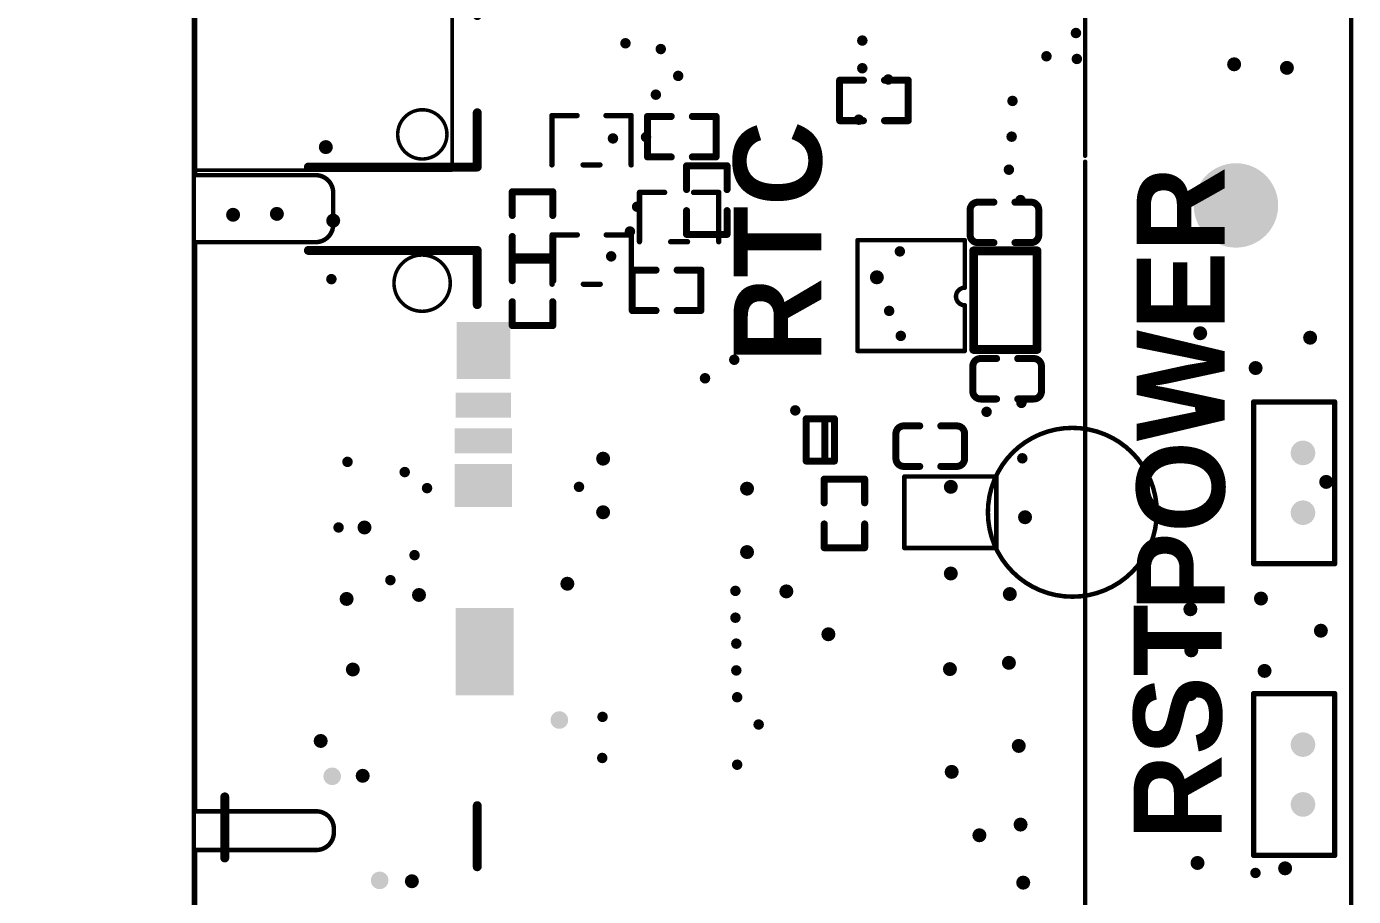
# Model space of a CAD drawing. Header units: millimetres. Extents: x -69 to 18, y -23 to 110.
# Drawn here: x -37.67 to 0.04, y 47.26 to 71.99 of the extents above; entities that cross this region are included whole.
import ezdxf

# ---------------------------------------------------------------- set-up
doc = ezdxf.new("R2010")
doc.units = ezdxf.units.MM
for name, color, linetype in [('KeepOutLayer', 6, 'Continuous'), ('PadHoleLayer', 156, 'Continuous'), ('TopOverlay', 2, 'Continuous'), ('ViaHoleLayer', 16, 'Continuous')]:
    doc.layers.add(name, color=color, linetype=linetype)
doc.styles.add('Alibaba PuHuiTi Medium', font='', dxfattribs={"height": 0.2})
doc.styles.get('Alibaba PuHuiTi Medium').set_extended_font_data('Alibaba PuHuiTi Medium', bold=True)
doc.dimstyles.new('ISO-25', dxfattribs={"dimtxt": 2.5, "dimasz": 2.5, "dimexe": 1.25, "dimexo": 0.625, "dimtad": 1, "dimtxsty": 'Standard', "dimcen": 2.5, "dimclrd": 3, "dimclre": 3, "dimclrt": 3, "dimadec": 0, "dimazin": 0, "dimtfac": 1, "dimtmove": 0, "dimatfit": 3, "dimfxl": 1, "dimarcsym": 0})

# ---------------------------------------------------------------- blocks, each defined once
blk = doc.blocks.new('LC_0402_C_27')
at = {"layer": 'TopOverlay', "const_width": 0.2}
for points in [[(-0.975, 0.355, -0.414214), (-0.755, 0.575)], [(0.755, 0.575, -0.414214), (0.975, 0.355)], [(-0.755, -0.575, -0.414214), (-0.975, -0.355)], [(0.975, -0.355, -0.414214), (0.755, -0.575)]]:
    blk.add_lwpolyline(points, format="xyb", dxfattribs=at)
for points in [[(-0.975, -0.355), (-0.975, 0.355)], [(-0.75, 0.575), (-0.3, 0.575)], [(0.3, 0.575), (0.75, 0.575)], [(0.975, -0.355), (0.975, 0.355)], [(-0.75, -0.575), (-0.3, -0.575)], [(0.3, -0.575), (0.75, -0.575)]]:
    blk.add_lwpolyline(points, dxfattribs=at)
at = {"layer": 'TopOverlay', "const_width": 0.1}
for points in [[(-1.025, 0.355, 1), (-0.925, 0.355, 1)], [(-1.025, 0.355, 1), (-0.925, 0.355, 1)], [(-0.805, 0.575, 1), (-0.705, 0.575, 1)], [(-0.8, 0.575, 1), (-0.7, 0.575, 1)], [(-0.35, 0.575, 1), (-0.25, 0.575, 1)], [(0.25, 0.575, 1), (0.35, 0.575, 1)], [(0.7, 0.575, 1), (0.8, 0.575, 1)], [(0.705, 0.575, 1), (0.805, 0.575, 1)], [(0.925, 0.355, 1), (1.025, 0.355, 1)], [(0.925, 0.355, 1), (1.025, 0.355, 1)], [(-1.025, -0.355, 1), (-0.925, -0.355, 1)], [(-1.025, -0.355, 1), (-0.925, -0.355, 1)], [(0.925, -0.355, 1), (1.025, -0.355, 1)], [(0.925, -0.355, 1), (1.025, -0.355, 1)], [(-0.805, -0.575, 1), (-0.705, -0.575, 1)], [(-0.8, -0.575, 1), (-0.7, -0.575, 1)], [(-0.35, -0.575, 1), (-0.25, -0.575, 1)], [(0.25, -0.575, 1), (0.35, -0.575, 1)], [(0.7, -0.575, 1), (0.8, -0.575, 1)], [(0.705, -0.575, 1), (0.805, -0.575, 1)]]:
    blk.add_lwpolyline(points, format="xyb", close=True, dxfattribs=at)
blk = doc.blocks.new('LC_0402_C_30')
at = {"layer": 'TopOverlay', "const_width": 0.2}
for points in [[(-0.975, 0.355, -0.414214), (-0.755, 0.575)], [(0.755, 0.575, -0.414214), (0.975, 0.355)], [(-0.755, -0.575, -0.414214), (-0.975, -0.355)], [(0.975, -0.355, -0.414214), (0.755, -0.575)]]:
    blk.add_lwpolyline(points, format="xyb", dxfattribs=at)
for points in [[(-0.975, -0.355), (-0.975, 0.355)], [(-0.75, 0.575), (-0.3, 0.575)], [(0.3, 0.575), (0.75, 0.575)], [(0.975, -0.355), (0.975, 0.355)], [(-0.75, -0.575), (-0.3, -0.575)], [(0.3, -0.575), (0.75, -0.575)]]:
    blk.add_lwpolyline(points, dxfattribs=at)
at = {"layer": 'TopOverlay', "const_width": 0.1}
for points in [[(-1.025, 0.355, 1), (-0.925, 0.355, 1)], [(-1.025, 0.355, 1), (-0.925, 0.355, 1)], [(-0.805, 0.575, 1), (-0.705, 0.575, 1)], [(-0.8, 0.575, 1), (-0.7, 0.575, 1)], [(-0.35, 0.575, 1), (-0.25, 0.575, 1)], [(0.25, 0.575, 1), (0.35, 0.575, 1)], [(0.7, 0.575, 1), (0.8, 0.575, 1)], [(0.705, 0.575, 1), (0.805, 0.575, 1)], [(0.925, 0.355, 1), (1.025, 0.355, 1)], [(0.925, 0.355, 1), (1.025, 0.355, 1)], [(-1.025, -0.355, 1), (-0.925, -0.355, 1)], [(-1.025, -0.355, 1), (-0.925, -0.355, 1)], [(0.925, -0.355, 1), (1.025, -0.355, 1)], [(0.925, -0.355, 1), (1.025, -0.355, 1)], [(-0.805, -0.575, 1), (-0.705, -0.575, 1)], [(-0.8, -0.575, 1), (-0.7, -0.575, 1)], [(-0.35, -0.575, 1), (-0.25, -0.575, 1)], [(0.25, -0.575, 1), (0.35, -0.575, 1)], [(0.7, -0.575, 1), (0.8, -0.575, 1)], [(0.705, -0.575, 1), (0.805, -0.575, 1)]]:
    blk.add_lwpolyline(points, format="xyb", close=True, dxfattribs=at)
blk = doc.blocks.new('LC_0402_C_31')
at = {"layer": 'TopOverlay', "const_width": 0.2}
for points in [[(-0.975, 0.355, -0.414214), (-0.755, 0.575)], [(0.755, 0.575, -0.414214), (0.975, 0.355)], [(-0.755, -0.575, -0.414214), (-0.975, -0.355)], [(0.975, -0.355, -0.414214), (0.755, -0.575)]]:
    blk.add_lwpolyline(points, format="xyb", dxfattribs=at)
for points in [[(-0.975, 0.355), (-0.975, -0.355)], [(-0.3, 0.575), (-0.75, 0.575)], [(0.75, 0.575), (0.3, 0.575)], [(0.975, 0.355), (0.975, -0.355)], [(-0.3, -0.575), (-0.75, -0.575)], [(0.75, -0.575), (0.3, -0.575)]]:
    blk.add_lwpolyline(points, dxfattribs=at)
at = {"layer": 'TopOverlay', "const_width": 0.1}
for points in [[(-1.025, 0.355, 1), (-0.925, 0.355, 1)], [(-1.025, 0.355, 1), (-0.925, 0.355, 1)], [(-0.805, 0.575, 1), (-0.705, 0.575, 1)], [(-0.8, 0.575, 1), (-0.7, 0.575, 1)], [(-0.35, 0.575, 1), (-0.25, 0.575, 1)], [(0.25, 0.575, 1), (0.35, 0.575, 1)], [(0.7, 0.575, 1), (0.8, 0.575, 1)], [(0.705, 0.575, 1), (0.805, 0.575, 1)], [(0.925, 0.355, 1), (1.025, 0.355, 1)], [(0.925, 0.355, 1), (1.025, 0.355, 1)], [(-1.025, -0.355, 1), (-0.925, -0.355, 1)], [(-1.025, -0.355, 1), (-0.925, -0.355, 1)], [(0.925, -0.355, 1), (1.025, -0.355, 1)], [(0.925, -0.355, 1), (1.025, -0.355, 1)], [(-0.805, -0.575, 1), (-0.705, -0.575, 1)], [(-0.8, -0.575, 1), (-0.7, -0.575, 1)], [(-0.35, -0.575, 1), (-0.25, -0.575, 1)], [(0.25, -0.575, 1), (0.35, -0.575, 1)], [(0.7, -0.575, 1), (0.8, -0.575, 1)], [(0.705, -0.575, 1), (0.805, -0.575, 1)]]:
    blk.add_lwpolyline(points, format="xyb", close=True, dxfattribs=at)
blk = doc.blocks.new('LC_0402_R_36')
at = {"layer": 'TopOverlay', "const_width": 0.2}
for points in [[(-0.975, 0.575), (-0.3, 0.575)], [(-0.975, -0.575), (-0.975, 0.575)], [(0.3, 0.575), (0.975, 0.575)], [(0.975, -0.575), (0.975, 0.575)], [(-0.975, -0.575), (-0.3, -0.575)], [(0.3, -0.575), (0.975, -0.575)]]:
    blk.add_lwpolyline(points, dxfattribs=at)
at = {"layer": 'TopOverlay', "const_width": 0.1}
for points in [[(-1.025, 0.575, 1), (-0.925, 0.575, 1)], [(-1.025, 0.575, 1), (-0.925, 0.575, 1)], [(-0.35, 0.575, 1), (-0.25, 0.575, 1)], [(0.25, 0.575, 1), (0.35, 0.575, 1)], [(0.925, 0.575, 1), (1.025, 0.575, 1)], [(0.925, 0.575, 1), (1.025, 0.575, 1)], [(-1.025, -0.575, 1), (-0.925, -0.575, 1)], [(-1.025, -0.575, 1), (-0.925, -0.575, 1)], [(-0.35, -0.575, 1), (-0.25, -0.575, 1)], [(0.25, -0.575, 1), (0.35, -0.575, 1)], [(0.925, -0.575, 1), (1.025, -0.575, 1)], [(0.925, -0.575, 1), (1.025, -0.575, 1)]]:
    blk.add_lwpolyline(points, format="xyb", close=True, dxfattribs=at)
blk = doc.blocks.new('LC_0402_R_40')
at = {"layer": 'TopOverlay', "const_width": 0.2}
for points in [[(-0.3, 0.575), (-0.975, 0.575)], [(-0.975, -0.575), (-0.975, 0.575)], [(0.975, 0.575), (0.3, 0.575)], [(0.975, -0.575), (0.975, 0.575)], [(-0.3, -0.575), (-0.975, -0.575)], [(0.975, -0.575), (0.3, -0.575)]]:
    blk.add_lwpolyline(points, dxfattribs=at)
at = {"layer": 'TopOverlay', "const_width": 0.1}
for points in [[(-1.025, 0.575, 1), (-0.925, 0.575, 1)], [(-1.025, 0.575, 1), (-0.925, 0.575, 1)], [(-0.35, 0.575, 1), (-0.25, 0.575, 1)], [(0.25, 0.575, 1), (0.35, 0.575, 1)], [(0.925, 0.575, 1), (1.025, 0.575, 1)], [(0.925, 0.575, 1), (1.025, 0.575, 1)], [(-1.025, -0.575, 1), (-0.925, -0.575, 1)], [(-1.025, -0.575, 1), (-0.925, -0.575, 1)], [(-0.35, -0.575, 1), (-0.25, -0.575, 1)], [(0.25, -0.575, 1), (0.35, -0.575, 1)], [(0.925, -0.575, 1), (1.025, -0.575, 1)], [(0.925, -0.575, 1), (1.025, -0.575, 1)]]:
    blk.add_lwpolyline(points, format="xyb", close=True, dxfattribs=at)
blk = doc.blocks.new('LC_0402_R_48')
at = {"layer": 'TopOverlay', "const_width": 0.2}
for points in [[(-0.3, 0.575), (-0.975, 0.575)], [(-0.975, -0.575), (-0.975, 0.575)], [(0.975, 0.575), (0.3, 0.575)], [(0.975, -0.575), (0.975, 0.575)], [(-0.3, -0.575), (-0.975, -0.575)], [(0.975, -0.575), (0.3, -0.575)]]:
    blk.add_lwpolyline(points, dxfattribs=at)
at = {"layer": 'TopOverlay', "const_width": 0.1}
for points in [[(-1.025, 0.575, 1), (-0.925, 0.575, 1)], [(-1.025, 0.575, 1), (-0.925, 0.575, 1)], [(-0.35, 0.575, 1), (-0.25, 0.575, 1)], [(0.25, 0.575, 1), (0.35, 0.575, 1)], [(0.925, 0.575, 1), (1.025, 0.575, 1)], [(0.925, 0.575, 1), (1.025, 0.575, 1)], [(-1.025, -0.575, 1), (-0.925, -0.575, 1)], [(-1.025, -0.575, 1), (-0.925, -0.575, 1)], [(-0.35, -0.575, 1), (-0.25, -0.575, 1)], [(0.25, -0.575, 1), (0.35, -0.575, 1)], [(0.925, -0.575, 1), (1.025, -0.575, 1)], [(0.925, -0.575, 1), (1.025, -0.575, 1)]]:
    blk.add_lwpolyline(points, format="xyb", close=True, dxfattribs=at)
blk = doc.blocks.new('TS_019B_49')
at = {"layer": 'PadHoleLayer'}
h = blk.add_hatch(color=156, dxfattribs=at)
edge = h.paths.add_edge_path()
edge.add_arc((-0.85, 0), 0.35, 0, 360)
h = blk.add_hatch(color=156, dxfattribs=at)
edge = h.paths.add_edge_path()
edge.add_arc((0.85, 0), 0.35, 0, 360)
at = {"layer": 'TopOverlay', "const_width": 0.152}
for points in [[(2.3, 1.4), (-2.3, 1.4)], [(-2.3, 1.4), (-2.3, -0.9)], [(2.3, 1.4), (2.3, -0.9)], [(-2.3, -0.9), (2.3, -0.9)]]:
    blk.add_lwpolyline(points, dxfattribs=at)
at = {"layer": 'TopOverlay', "const_width": 0.0762}
for points in [[(-2.338, 1.4, 1), (-2.262, 1.4, 1)], [(-2.338, 1.4, 1), (-2.262, 1.4, 1)], [(2.262, 1.4, 1), (2.338, 1.4, 1)], [(2.262, 1.4, 1), (2.338, 1.4, 1)], [(-2.338, -0.9, 1), (-2.262, -0.9, 1)], [(-2.338, -0.9, 1), (-2.262, -0.9, 1)], [(2.262, -0.9, 1), (2.338, -0.9, 1)], [(2.262, -0.9, 1), (2.338, -0.9, 1)]]:
    blk.add_lwpolyline(points, format="xyb", close=True, dxfattribs=at)
blk = doc.blocks.new('TS_019B_51')
at = {"layer": 'PadHoleLayer'}
h = blk.add_hatch(color=156, dxfattribs=at)
edge = h.paths.add_edge_path()
edge.add_arc((-0.85, 0), 0.35, 0, 360)
h = blk.add_hatch(color=156, dxfattribs=at)
edge = h.paths.add_edge_path()
edge.add_arc((0.85, 0), 0.35, 0, 360)
at = {"layer": 'TopOverlay', "const_width": 0.152}
for points in [[(2.3, 1.4), (-2.3, 1.4)], [(-2.3, 1.4), (-2.3, -0.9)], [(2.3, 1.4), (2.3, -0.9)], [(-2.3, -0.9), (2.3, -0.9)]]:
    blk.add_lwpolyline(points, dxfattribs=at)
at = {"layer": 'TopOverlay', "const_width": 0.0762}
for points in [[(-2.338, 1.4, 1), (-2.262, 1.4, 1)], [(-2.338, 1.4, 1), (-2.262, 1.4, 1)], [(2.262, 1.4, 1), (2.338, 1.4, 1)], [(2.262, 1.4, 1), (2.338, 1.4, 1)], [(-2.338, -0.9, 1), (-2.262, -0.9, 1)], [(-2.338, -0.9, 1), (-2.262, -0.9, 1)], [(2.262, -0.9, 1), (2.338, -0.9, 1)], [(2.262, -0.9, 1), (2.338, -0.9, 1)]]:
    blk.add_lwpolyline(points, format="xyb", close=True, dxfattribs=at)
blk = doc.blocks.new('MSOP8_52')
at = {"layer": 'TopOverlay', "const_width": 0.127}
for points in [[(0.85, -2.5), (0.85, 0.55)], [(2.2, 0.55), (0.85, 0.55)], [(4, 0.55), (2.7, 0.55)], [(4, -2.5), (4, 0.55)], [(4, -2.5), (0.85, -2.5)]]:
    blk.add_lwpolyline(points, dxfattribs=at)
at = {"layer": 'TopOverlay', "const_width": 0.0635}
for points in [[(0.818, 0.55, 1), (0.882, 0.55, 1)], [(0.818, 0.55, 1), (0.882, 0.55, 1)], [(2.168, 0.55, 1), (2.232, 0.55, 1)], [(2.168, 0.55, 1), (2.232, 0.55, 1)], [(2.668, 0.55, 1), (2.732, 0.55, 1)], [(2.668, 0.55, 1), (2.732, 0.55, 1)], [(3.968, 0.55, 1), (4.032, 0.55, 1)], [(3.968, 0.55, 1), (4.032, 0.55, 1)], [(0.818, -2.5, 1), (0.882, -2.5, 1)], [(0.818, -2.5, 1), (0.882, -2.5, 1)], [(3.968, -2.5, 1), (4.032, -2.5, 1)], [(3.968, -2.5, 1), (4.032, -2.5, 1)]]:
    blk.add_lwpolyline(points, format="xyb", close=True, dxfattribs=at)
at = {"layer": 'TopOverlay', "const_width": 0.127}
blk.add_lwpolyline([(2.7, 0.55, -1), (2.2, 0.55)], format="xyb", dxfattribs=at)
blk = doc.blocks.new('FC_12M_L2_0_W1_2_55')
at = {"layer": 'TopOverlay', "const_width": 0.254}
for points in [[(-1.399921, -0.900049), (-1.399921, 0.900049)], [(1.400175, 0.900049), (-1.399921, 0.900049)], [(1.400175, -0.900049), (1.400175, 0.900049)], [(1.400175, -0.900049), (-1.399921, -0.900049)]]:
    blk.add_lwpolyline(points, dxfattribs=at)
at = {"layer": 'TopOverlay', "const_width": 0.127}
for points in [[(-1.463421, 0.900049, 1), (-1.336421, 0.900049, 1)], [(-1.463421, 0.900049, 1), (-1.336421, 0.900049, 1)], [(1.336675, 0.900049, 1), (1.463675, 0.900049, 1)], [(1.336675, 0.900049, 1), (1.463675, 0.900049, 1)], [(-1.463421, -0.900049, 1), (-1.336421, -0.900049, 1)], [(-1.463421, -0.900049, 1), (-1.336421, -0.900049, 1)], [(1.336675, -0.900049, 1), (1.463675, -0.900049, 1)], [(1.336675, -0.900049, 1), (1.463675, -0.900049, 1)]]:
    blk.add_lwpolyline(points, format="xyb", close=True, dxfattribs=at)
blk = doc.blocks.new('LC_SOD_323_65')
at = {"layer": 'TopOverlay', "const_width": 0.2}
for points in [[(-0.4, -0.6), (-0.4, 0.6)], [(0.4, 0.6), (-0.4, 0.6)], [(-0.13, 0.6), (-0.13, -0.6)], [(0.4, -0.6), (0.4, 0.6)], [(0.4, -0.6), (-0.4, -0.6)]]:
    blk.add_lwpolyline(points, dxfattribs=at)
at = {"layer": 'TopOverlay', "const_width": 0.1}
for points in [[(-0.45, 0.6, 1), (-0.35, 0.6, 1)], [(-0.45, 0.6, 1), (-0.35, 0.6, 1)], [(-0.18, 0.6, 1), (-0.08, 0.6, 1)], [(0.35, 0.6, 1), (0.45, 0.6, 1)], [(0.35, 0.6, 1), (0.45, 0.6, 1)], [(-0.45, -0.6, 1), (-0.35, -0.6, 1)], [(-0.45, -0.6, 1), (-0.35, -0.6, 1)], [(-0.18, -0.6, 1), (-0.08, -0.6, 1)], [(0.35, -0.6, 1), (0.45, -0.6, 1)], [(0.35, -0.6, 1), (0.45, -0.6, 1)]]:
    blk.add_lwpolyline(points, format="xyb", close=True, dxfattribs=at)
blk = doc.blocks.new('BAT_3_70')
at = {"layer": 'TopOverlay'}
for points, const_width in [([(-2.375, 0.711, 1), (-7.175, 0.711, 1)], 0.127), ([(-2.648, 1.727, 1), (-2.584, 1.727, 1)], 0.0635), ([(-2.648, 1.727, 1), (-2.584, 1.727, 1)], 0.0635), ([(-0.032, 1.727, 1), (0.032, 1.727, 1)], 0.0635), ([(-0.032, 1.727, 1), (0.032, 1.727, 1)], 0.0635), ([(-7.207, 0.711, 1), (-7.143, 0.711, 1)], 0.0635), ([(-2.407, 0.711, 1), (-2.343, 0.711, 1)], 0.0635), ([(-2.648, -0.305, 1), (-2.584, -0.305, 1)], 0.0635), ([(-2.648, -0.305, 1), (-2.584, -0.305, 1)], 0.0635), ([(-0.032, -0.305, 1), (0.032, -0.305, 1)], 0.0635), ([(-0.032, -0.305, 1), (0.032, -0.305, 1)], 0.0635)]:
    blk.add_lwpolyline(points, format="xyb", close=True, dxfattribs=dict(at, const_width=const_width))
at = {"layer": 'TopOverlay', "const_width": 0.127}
for points in [[(0, 1.727), (-2.616, 1.727)], [(-2.616, 1.727), (-2.616, -0.305)], [(0, 1.727), (0, -0.305)], [(0, -0.305), (-2.616, -0.305)]]:
    blk.add_lwpolyline(points, dxfattribs=at)
blk = doc.blocks.new('SOT_323_3_L2_0_W1_3_P1_30_LS2_1_BR_78')
at = {"layer": 'TopOverlay', "const_width": 0.152}
for points in [[(0.701, 1.126), (-0.701, 1.126)], [(-0.701, 0.411), (-0.701, 1.126)], [(0.701, -0.239), (0.701, 0.239)], [(-0.701, -1.126), (-0.701, -0.411)], [(0.701, -1.126), (-0.701, -1.126)]]:
    blk.add_lwpolyline(points, dxfattribs=at)
at = {"layer": 'TopOverlay', "const_width": 0.0762}
for points in [[(-0.739, 1.126, 1), (-0.663, 1.126, 1)], [(-0.739, 1.126, 1), (-0.663, 1.126, 1)], [(0.663, 1.126, 1), (0.739, 1.126, 1)], [(-0.739, 0.411, 1), (-0.663, 0.411, 1)], [(0.663, 0.239, 1), (0.739, 0.239, 1)], [(-0.739, -0.411, 1), (-0.663, -0.411, 1)], [(0.663, -0.239, 1), (0.739, -0.239, 1)], [(-0.739, -1.126, 1), (-0.663, -1.126, 1)], [(-0.739, -1.126, 1), (-0.663, -1.126, 1)], [(0.663, -1.126, 1), (0.739, -1.126, 1)]]:
    blk.add_lwpolyline(points, format="xyb", close=True, dxfattribs=at)
blk = doc.blocks.new('SOT_323_3_L2_0_W1_3_P1_30_LS2_1_BR_79')
at = {"layer": 'TopOverlay', "const_width": 0.152}
for points in [[(0.701, 1.126), (-0.701, 1.126)], [(-0.701, 0.411), (-0.701, 1.126)], [(0.701, -0.239), (0.701, 0.239)], [(-0.701, -1.126), (-0.701, -0.411)], [(0.701, -1.126), (-0.701, -1.126)]]:
    blk.add_lwpolyline(points, dxfattribs=at)
at = {"layer": 'TopOverlay', "const_width": 0.0762}
for points in [[(-0.739, 1.126, 1), (-0.663, 1.126, 1)], [(-0.739, 1.126, 1), (-0.663, 1.126, 1)], [(0.663, 1.126, 1), (0.739, 1.126, 1)], [(-0.739, 0.411, 1), (-0.663, 0.411, 1)], [(0.663, 0.239, 1), (0.739, 0.239, 1)], [(-0.739, -0.411, 1), (-0.663, -0.411, 1)], [(0.663, -0.239, 1), (0.739, -0.239, 1)], [(-0.739, -1.126, 1), (-0.663, -1.126, 1)], [(-0.739, -1.126, 1), (-0.663, -1.126, 1)], [(0.663, -1.126, 1), (0.739, -1.126, 1)]]:
    blk.add_lwpolyline(points, format="xyb", close=True, dxfattribs=at)
blk = doc.blocks.new('LC_0402_R_80')
at = {"layer": 'TopOverlay', "const_width": 0.2}
for points in [[(-0.975, 0.575), (-0.3, 0.575)], [(-0.975, -0.575), (-0.975, 0.575)], [(0.3, 0.575), (0.975, 0.575)], [(0.975, -0.575), (0.975, 0.575)], [(-0.975, -0.575), (-0.3, -0.575)], [(0.3, -0.575), (0.975, -0.575)]]:
    blk.add_lwpolyline(points, dxfattribs=at)
at = {"layer": 'TopOverlay', "const_width": 0.1}
for points in [[(-1.025, 0.575, 1), (-0.925, 0.575, 1)], [(-1.025, 0.575, 1), (-0.925, 0.575, 1)], [(-0.35, 0.575, 1), (-0.25, 0.575, 1)], [(0.25, 0.575, 1), (0.35, 0.575, 1)], [(0.925, 0.575, 1), (1.025, 0.575, 1)], [(0.925, 0.575, 1), (1.025, 0.575, 1)], [(-1.025, -0.575, 1), (-0.925, -0.575, 1)], [(-1.025, -0.575, 1), (-0.925, -0.575, 1)], [(-0.35, -0.575, 1), (-0.25, -0.575, 1)], [(0.25, -0.575, 1), (0.35, -0.575, 1)], [(0.925, -0.575, 1), (1.025, -0.575, 1)], [(0.925, -0.575, 1), (1.025, -0.575, 1)]]:
    blk.add_lwpolyline(points, format="xyb", close=True, dxfattribs=at)
blk = doc.blocks.new('LC_0402_R_81')
at = {"layer": 'TopOverlay', "const_width": 0.2}
for points in [[(-0.975, 0.575), (-0.3, 0.575)], [(-0.975, 0.575), (-0.975, -0.575)], [(0.3, 0.575), (0.975, 0.575)], [(0.975, 0.575), (0.975, -0.575)], [(-0.975, -0.575), (-0.3, -0.575)], [(0.3, -0.575), (0.975, -0.575)]]:
    blk.add_lwpolyline(points, dxfattribs=at)
at = {"layer": 'TopOverlay', "const_width": 0.1}
for points in [[(-1.025, 0.575, 1), (-0.925, 0.575, 1)], [(-1.025, 0.575, 1), (-0.925, 0.575, 1)], [(-0.35, 0.575, 1), (-0.25, 0.575, 1)], [(0.25, 0.575, 1), (0.35, 0.575, 1)], [(0.925, 0.575, 1), (1.025, 0.575, 1)], [(0.925, 0.575, 1), (1.025, 0.575, 1)], [(-1.025, -0.575, 1), (-0.925, -0.575, 1)], [(-1.025, -0.575, 1), (-0.925, -0.575, 1)], [(-0.35, -0.575, 1), (-0.25, -0.575, 1)], [(0.25, -0.575, 1), (0.35, -0.575, 1)], [(0.925, -0.575, 1), (1.025, -0.575, 1)], [(0.925, -0.575, 1), (1.025, -0.575, 1)]]:
    blk.add_lwpolyline(points, format="xyb", close=True, dxfattribs=at)
blk = doc.blocks.new('LC_0402_R_82')
at = {"layer": 'TopOverlay', "const_width": 0.2}
for points in [[(-0.3, 0.575), (-0.975, 0.575)], [(-0.975, -0.575), (-0.975, 0.575)], [(0.975, 0.575), (0.3, 0.575)], [(0.975, -0.575), (0.975, 0.575)], [(-0.3, -0.575), (-0.975, -0.575)], [(0.975, -0.575), (0.3, -0.575)]]:
    blk.add_lwpolyline(points, dxfattribs=at)
at = {"layer": 'TopOverlay', "const_width": 0.1}
for points in [[(-1.025, 0.575, 1), (-0.925, 0.575, 1)], [(-1.025, 0.575, 1), (-0.925, 0.575, 1)], [(-0.35, 0.575, 1), (-0.25, 0.575, 1)], [(0.25, 0.575, 1), (0.35, 0.575, 1)], [(0.925, 0.575, 1), (1.025, 0.575, 1)], [(0.925, 0.575, 1), (1.025, 0.575, 1)], [(-1.025, -0.575, 1), (-0.925, -0.575, 1)], [(-1.025, -0.575, 1), (-0.925, -0.575, 1)], [(-0.35, -0.575, 1), (-0.25, -0.575, 1)], [(0.25, -0.575, 1), (0.35, -0.575, 1)], [(0.925, -0.575, 1), (1.025, -0.575, 1)], [(0.925, -0.575, 1), (1.025, -0.575, 1)]]:
    blk.add_lwpolyline(points, format="xyb", close=True, dxfattribs=at)
blk = doc.blocks.new('LC_0402_R_83')
at = {"layer": 'TopOverlay', "const_width": 0.2}
for points in [[(-0.3, 0.575), (-0.975, 0.575)], [(-0.975, 0.575), (-0.975, -0.575)], [(0.975, 0.575), (0.3, 0.575)], [(0.975, 0.575), (0.975, -0.575)], [(-0.3, -0.575), (-0.975, -0.575)], [(0.975, -0.575), (0.3, -0.575)]]:
    blk.add_lwpolyline(points, dxfattribs=at)
at = {"layer": 'TopOverlay', "const_width": 0.1}
for points in [[(-1.025, 0.575, 1), (-0.925, 0.575, 1)], [(-1.025, 0.575, 1), (-0.925, 0.575, 1)], [(-0.35, 0.575, 1), (-0.25, 0.575, 1)], [(0.25, 0.575, 1), (0.35, 0.575, 1)], [(0.925, 0.575, 1), (1.025, 0.575, 1)], [(0.925, 0.575, 1), (1.025, 0.575, 1)], [(-1.025, -0.575, 1), (-0.925, -0.575, 1)], [(-1.025, -0.575, 1), (-0.925, -0.575, 1)], [(-0.35, -0.575, 1), (-0.25, -0.575, 1)], [(0.25, -0.575, 1), (0.35, -0.575, 1)], [(0.925, -0.575, 1), (1.025, -0.575, 1)], [(0.925, -0.575, 1), (1.025, -0.575, 1)]]:
    blk.add_lwpolyline(points, format="xyb", close=True, dxfattribs=at)
blk = doc.blocks.new('SOT_323_3_L2_0_W1_3_P1_30_LS2_1_BR_84')
at = {"layer": 'TopOverlay', "const_width": 0.152}
for points in [[(0.701, 1.126), (-0.701, 1.126)], [(-0.701, 0.411), (-0.701, 1.126)], [(0.701, -0.239), (0.701, 0.239)], [(-0.701, -1.126), (-0.701, -0.411)], [(0.701, -1.126), (-0.701, -1.126)]]:
    blk.add_lwpolyline(points, dxfattribs=at)
at = {"layer": 'TopOverlay', "const_width": 0.0762}
for points in [[(-0.739, 1.126, 1), (-0.663, 1.126, 1)], [(-0.739, 1.126, 1), (-0.663, 1.126, 1)], [(0.663, 1.126, 1), (0.739, 1.126, 1)], [(-0.739, 0.411, 1), (-0.663, 0.411, 1)], [(0.663, 0.239, 1), (0.739, 0.239, 1)], [(-0.739, -0.411, 1), (-0.663, -0.411, 1)], [(0.663, -0.239, 1), (0.739, -0.239, 1)], [(-0.739, -1.126, 1), (-0.663, -1.126, 1)], [(-0.739, -1.126, 1), (-0.663, -1.126, 1)], [(0.663, -1.126, 1), (0.739, -1.126, 1)]]:
    blk.add_lwpolyline(points, format="xyb", close=True, dxfattribs=at)
blk = doc.blocks.new('CONN_SMD_91302_85_067RCB3333_85')
at = {"layer": 'TopOverlay'}
for points, const_width in [([(-23.312, 4.685), (-18.242, 4.685)], 0.127), ([(-23.312, 4.685), (-23.312, 0.748)], 0.127), ([(-18.242, 4.685), (-18.242, 1.237)], 0.127), ([(-17.142, 4.685), (-0.96, 4.685)], 0.127), ([(-17.142, 4.685), (-17.142, 1.237)], 0.127), ([(-0.96, 4.685), (-0.96, 1.256)], 0.127), ([(0.945, 4.685), (5.958, 4.685)], 0.127), ([(0.945, 4.685), (0.945, 1.256)], 0.127), ([(5.958, 4.685), (5.958, 1.237)], 0.127), ([(7.041, 4.685), (23.279, 4.685)], 0.127), ([(7.041, 4.685), (7.041, 1.237)], 0.127), ([(23.279, 4.685), (23.279, 1.256)], 0.127), ([(-18.469, 3.838), (-16.731, 3.838)], 0.254), ([(5.731, 3.838), (7.469, 3.838)], 0.254), ([(-23.025, 1.462), (-23.025, 1.068)], 0.254), ([(-1.196, 1.462), (-1.196, -3.337)], 0.254), ([(1.175, 1.462), (1.175, 1.068)], 0.254), ([(-23.025, 1.068), (-23.025, -3.337)], 0.254), ([(1.175, 1.068), (1.175, -3.337)], 0.254), ([(22.522, 1.335), (22.522, -3.464)], 0.254), ([(23.279, 1.256), (23.279, -20.613)], 0.127), ([(-23.312, 0.748), (-23.312, -20.602)], 0.127), ([(-17.742, 0.737), (-17.642, 0.737)], 0.127), ([(-0.46, 0.756), (0.445, 0.756)], 0.127), ([(6.458, 0.737), (6.558, 0.737)], 0.127), ([(-23.025, -3.337), (-21.481, -3.337)], 0.254), ([(-18.719, -3.337), (-16.981, -3.337)], 0.254), ([(-2.737, -3.337), (-1.196, -3.337)], 0.254), ([(1.175, -3.337), (2.719, -3.337)], 0.254), ([(5.481, -3.337), (7.219, -3.337)], 0.254), ([(20.981, -3.464), (22.522, -3.464)], 0.254), ([(-23.312, -20.613), (1.326, -20.613)], 0.127), ([(1.498, -20.613), (23.279, -20.613)], 0.127)]:
    blk.add_lwpolyline(points, dxfattribs=dict(at, const_width=const_width))
for points, const_width in [([(-23.344, 4.685, 1), (-23.28, 4.685, 1)], 0.0635), ([(-23.344, 4.685, 1), (-23.28, 4.685, 1)], 0.0635), ([(-18.274, 4.685, 1), (-18.21, 4.685, 1)], 0.0635), ([(-18.274, 4.685, 1), (-18.21, 4.685, 1)], 0.0635), ([(-17.174, 4.685, 1), (-17.11, 4.685, 1)], 0.0635), ([(-17.174, 4.685, 1), (-17.11, 4.685, 1)], 0.0635), ([(-0.992, 4.685, 1), (-0.928, 4.685, 1)], 0.0635), ([(-0.992, 4.685, 1), (-0.928, 4.685, 1)], 0.0635), ([(0.913, 4.685, 1), (0.977, 4.685, 1)], 0.0635), ([(0.913, 4.685, 1), (0.977, 4.685, 1)], 0.0635), ([(5.926, 4.685, 1), (5.99, 4.685, 1)], 0.0635), ([(5.926, 4.685, 1), (5.99, 4.685, 1)], 0.0635), ([(7.009, 4.685, 1), (7.073, 4.685, 1)], 0.0635), ([(7.009, 4.685, 1), (7.073, 4.685, 1)], 0.0635), ([(23.247, 4.685, 1), (23.311, 4.685, 1)], 0.0635), ([(23.247, 4.685, 1), (23.311, 4.685, 1)], 0.0635), ([(-18.532, 3.838, 1), (-18.405, 3.838, 1)], 0.127), ([(-16.795, 3.838, 1), (-16.668, 3.838, 1)], 0.127), ([(5.668, 3.838, 1), (5.795, 3.838, 1)], 0.127), ([(7.405, 3.838, 1), (7.532, 3.838, 1)], 0.127), ([(-23.088, 1.462, 1), (-22.961, 1.462, 1)], 0.127), ([(-1.259, 1.462, 1), (-1.132, 1.462, 1)], 0.127), ([(1.112, 1.462, 1), (1.239, 1.462, 1)], 0.127), ([(-23.088, 1.068, 1), (-22.961, 1.068, 1)], 0.127), ([(-23.088, 1.068, 1), (-22.961, 1.068, 1)], 0.127), ([(-18.274, 1.237, 1), (-18.21, 1.237, 1)], 0.0635), ([(-18.274, 1.237, 1), (-18.21, 1.237, 1)], 0.0635), ([(-17.174, 1.237, 1), (-17.11, 1.237, 1)], 0.0635), ([(-17.174, 1.237, 1), (-17.11, 1.237, 1)], 0.0635), ([(-0.992, 1.256, 1), (-0.928, 1.256, 1)], 0.0635), ([(-0.992, 1.256, 1), (-0.928, 1.256, 1)], 0.0635), ([(0.913, 1.256, 1), (0.977, 1.256, 1)], 0.0635), ([(0.913, 1.256, 1), (0.977, 1.256, 1)], 0.0635), ([(1.112, 1.068, 1), (1.239, 1.068, 1)], 0.127), ([(1.112, 1.068, 1), (1.239, 1.068, 1)], 0.127), ([(5.926, 1.237, 1), (5.99, 1.237, 1)], 0.0635), ([(5.926, 1.237, 1), (5.99, 1.237, 1)], 0.0635), ([(7.009, 1.237, 1), (7.073, 1.237, 1)], 0.0635), ([(7.009, 1.237, 1), (7.073, 1.237, 1)], 0.0635), ([(22.459, 1.335, 1), (22.586, 1.335, 1)], 0.127), ([(23.247, 1.256, 1), (23.311, 1.256, 1)], 0.0635), ([(23.247, 1.256, 1), (23.311, 1.256, 1)], 0.0635), ([(-23.344, 0.748, 1), (-23.28, 0.748, 1)], 0.0635), ([(-23.344, 0.748, 1), (-23.28, 0.748, 1)], 0.0635), ([(-17.774, 0.737, 1), (-17.71, 0.737, 1)], 0.0635), ([(-17.774, 0.737, 1), (-17.71, 0.737, 1)], 0.0635), ([(-17.674, 0.737, 1), (-17.61, 0.737, 1)], 0.0635), ([(-17.674, 0.737, 1), (-17.61, 0.737, 1)], 0.0635), ([(-0.492, 0.756, 1), (-0.428, 0.756, 1)], 0.0635), ([(-0.492, 0.756, 1), (-0.428, 0.756, 1)], 0.0635), ([(0.413, 0.756, 1), (0.477, 0.756, 1)], 0.0635), ([(0.413, 0.756, 1), (0.477, 0.756, 1)], 0.0635), ([(6.426, 0.737, 1), (6.49, 0.737, 1)], 0.0635), ([(6.426, 0.737, 1), (6.49, 0.737, 1)], 0.0635), ([(6.509, 0.737, 1), (6.573, 0.737, 1)], 0.0635), ([(6.526, 0.737, 1), (6.59, 0.737, 1)], 0.0635), ([(-23.088, -3.337, 1), (-22.961, -3.337, 1)], 0.127), ([(-23.088, -3.337, 1), (-22.961, -3.337, 1)], 0.127), ([(-21.545, -3.337, 1), (-21.418, -3.337, 1)], 0.127), ([(-18.782, -3.337, 1), (-18.655, -3.337, 1)], 0.127), ([(-17.045, -3.337, 1), (-16.918, -3.337, 1)], 0.127), ([(-2.8, -3.337, 1), (-2.673, -3.337, 1)], 0.127), ([(-1.259, -3.337, 1), (-1.132, -3.337, 1)], 0.127), ([(-1.259, -3.337, 1), (-1.132, -3.337, 1)], 0.127), ([(1.112, -3.337, 1), (1.239, -3.337, 1)], 0.127), ([(1.112, -3.337, 1), (1.239, -3.337, 1)], 0.127), ([(2.655, -3.337, 1), (2.782, -3.337, 1)], 0.127), ([(5.418, -3.337, 1), (5.545, -3.337, 1)], 0.127), ([(7.155, -3.337, 1), (7.282, -3.337, 1)], 0.127), ([(20.918, -3.464, 1), (21.045, -3.464, 1)], 0.127), ([(22.459, -3.464, 1), (22.586, -3.464, 1)], 0.127), ([(22.459, -3.464, 1), (22.586, -3.464, 1)], 0.127), ([(-23.344, -20.602, 1), (-23.28, -20.602, 1)], 0.0635), ([(-23.344, -20.613, 1), (-23.28, -20.613, 1)], 0.0635), ([(1.294, -20.613, 1), (1.358, -20.613, 1)], 0.0635), ([(1.466, -20.613, 1), (1.53, -20.613, 1)], 0.0635), ([(23.247, -20.613, 1), (23.311, -20.613, 1)], 0.0635), ([(23.247, -20.613, 1), (23.311, -20.613, 1)], 0.0635)]:
    blk.add_lwpolyline(points, format="xyb", close=True, dxfattribs=dict(at, const_width=const_width))
at = {"layer": 'TopOverlay', "const_width": 0.127}
for points in [[(-17.742, 0.737, -0.414214), (-18.242, 1.237)], [(-17.142, 1.237, -0.414214), (-17.642, 0.737)], [(-0.46, 0.756, -0.414214), (-0.96, 1.256)], [(0.945, 1.256, -0.414214), (0.445, 0.756)], [(6.458, 0.737, -0.414214), (5.958, 1.237)], [(7.041, 1.237, -0.414214), (6.541, 0.737)]]:
    blk.add_lwpolyline(points, format="xyb", dxfattribs=at)
blk = doc.blocks.new('*D87')
at = {"color": 3, "lineweight": -2}
for p, q in [((-30.953, 97.677), (-48.581, 97.672)), ((-47.33, 95.172), (-47.306, 4.872)), ((-30.928, 2.376), (-48.555, 2.371))]:
    blk.add_line(p, q, dxfattribs=at)
at = {"color": 3}
for points in [[(-46.913, 95.173), (-47.747, 95.172), (-47.331, 97.672)], [(-46.889, 4.872), (-47.723, 4.872), (-47.305, 2.372)]]:
    blk.add_solid(points, dxfattribs=at)
at = {"layer": 'Defpoints', "color": 0}
for p in [(-30.328, 97.677), (-47.305, 2.372), (-30.303, 2.376)]:
    blk.add_point(p, dxfattribs=at)
at = {"color": 3, "insert": (-45.235, 50.023), "char_height": 2.5, "attachment_point": 5, "rotation": 270.0153}
blk.add_mtext('95,3', dxfattribs=at)
blk = doc.blocks.new('*D89')
at = {"color": 3, "lineweight": -2}
for p, q in [((-31.48, 100.141), (-66.907, 100.141)), ((-65.657, 97.641), (-65.657, 2.514)), ((-31.48, 0.014), (-66.907, 0.014))]:
    blk.add_line(p, q, dxfattribs=at)
at = {"color": 3}
for points in [[(-66.074, 97.641), (-65.24, 97.641), (-65.657, 100.141)], [(-66.074, 2.514), (-65.24, 2.514), (-65.657, 0.014)]]:
    blk.add_solid(points, dxfattribs=at)
at = {"layer": 'Defpoints', "color": 0}
for p in [(-30.855, 100.141), (-65.657, 0.014), (-30.855, 0.014)]:
    blk.add_point(p, dxfattribs=at)
at = {"color": 3, "insert": (-67.74, 50.077), "char_height": 2.5, "attachment_point": 5, "rotation": 90}
blk.add_mtext('100,13', dxfattribs=at)

msp = doc.modelspace()

# ---------------------------------------------------------------- hatches: boundary and pattern name
at = {"layer": 'PadHoleLayer'}
h = msp.add_hatch(color=156, dxfattribs=at)
edge = h.paths.add_edge_path()
edge.add_arc((-3.302, 66.904), 1.2, 0, 360)
at = {"layer": 'TopOverlay'}
for points in [[(-25.451, 61.965), (-23.927, 61.965), (-23.927, 63.59), (-25.451, 63.59)], [(-25.477, 60.872), (-23.902, 60.872), (-23.902, 61.584), (-25.477, 61.584)], [(-25.502, 59.856), (-23.876, 59.856), (-23.876, 60.568), (-25.502, 60.568)], [(-25.502, 58.332), (-23.876, 58.332), (-23.876, 59.552), (-25.502, 59.552)], [(-25.477, 52.973), (-23.826, 52.973), (-23.826, 55.462), (-25.477, 55.462)]]:
    msp.add_hatch(color=2, dxfattribs=at).paths.add_polyline_path(points)
at = {"layer": 'ViaHoleLayer'}
h = msp.add_hatch(color=16, dxfattribs=at)
edge = h.paths.add_edge_path()
edge.add_arc((-20.651, 71.515), 0.15, 0, 360)
h = msp.add_hatch(color=16, dxfattribs=at)
edge = h.paths.add_edge_path()
edge.add_arc((-13.92, 71.591), 0.15, 0, 360)
h = msp.add_hatch(color=16, dxfattribs=at)
edge = h.paths.add_edge_path()
edge.add_arc((-7.849, 71.806), 0.15, 0, 360)
h = msp.add_hatch(color=16, dxfattribs=at)
edge = h.paths.add_edge_path()
edge.add_arc((-19.647, 71.35), 0.15, 0, 360)
h = msp.add_hatch(color=16, dxfattribs=at)
edge = h.paths.add_edge_path()
edge.add_arc((-8.687, 71.145), 0.15, 0, 360)
h = msp.add_hatch(color=16, dxfattribs=at)
edge = h.paths.add_edge_path()
edge.add_arc((-13.92, 70.804), 0.15, 0, 360)
h = msp.add_hatch(color=16, dxfattribs=at)
edge = h.paths.add_edge_path()
edge.add_arc((-7.823, 71.069), 0.15, 0, 360)
h = msp.add_hatch(color=16, dxfattribs=at)
edge = h.paths.add_edge_path()
edge.add_arc((-3.353, 70.917), 0.2, 0, 360)
h = msp.add_hatch(color=16, dxfattribs=at)
edge = h.paths.add_edge_path()
edge.add_arc((-1.854, 70.815), 0.2, 0, 360)
h = msp.add_hatch(color=16, dxfattribs=at)
edge = h.paths.add_edge_path()
edge.add_arc((-19.152, 70.587), 0.15, 0, 360)
h = msp.add_hatch(color=16, dxfattribs=at)
edge = h.paths.add_edge_path()
edge.add_arc((-13.183, 70.485), 0.15, 0, 360)
h = msp.add_hatch(color=16, dxfattribs=at)
edge = h.paths.add_edge_path()
edge.add_arc((-19.787, 70.053), 0.15, 0, 360)
h = msp.add_hatch(color=16, dxfattribs=at)
edge = h.paths.add_edge_path()
edge.add_arc((-9.652, 69.875), 0.15, 0, 360)
h = msp.add_hatch(color=16, dxfattribs=at)
edge = h.paths.add_edge_path()
edge.add_arc((-14.021, 69.342), 0.15, 0, 360)
h = msp.add_hatch(color=16, dxfattribs=at)
edge = h.paths.add_edge_path()
edge.add_arc((-9.677, 68.859), 0.15, 0, 360)
h = msp.add_hatch(color=16, dxfattribs=at)
edge = h.paths.add_edge_path()
edge.add_arc((-29.166, 68.562), 0.2, 0, 360)
h = msp.add_hatch(color=16, dxfattribs=at)
edge = h.paths.add_edge_path()
edge.add_arc((-21.006, 68.809), 0.15, 0, 360)
h = msp.add_hatch(color=16, dxfattribs=at)
edge = h.paths.add_edge_path()
edge.add_arc((-20.066, 68.848), 0.15, 0, 360)
h = msp.add_hatch(color=16, dxfattribs=at)
edge = h.paths.add_edge_path()
edge.add_arc((-9.754, 67.92), 0.15, 0, 360)
h = msp.add_hatch(color=16, dxfattribs=at)
edge = h.paths.add_edge_path()
edge.add_arc((-9.423, 67.056), 0.15, 0, 360)
h = msp.add_hatch(color=16, dxfattribs=at)
edge = h.paths.add_edge_path()
edge.add_arc((-31.801, 66.638), 0.2, 0, 360)
h = msp.add_hatch(color=16, dxfattribs=at)
edge = h.paths.add_edge_path()
edge.add_arc((-30.557, 66.664), 0.2, 0, 360)
h = msp.add_hatch(color=16, dxfattribs=at)
edge = h.paths.add_edge_path()
edge.add_arc((-20.32, 66.867), 0.15, 0, 360)
h = msp.add_hatch(color=16, dxfattribs=at)
edge = h.paths.add_edge_path()
edge.add_arc((-28.956, 66.472), 0.2, 0, 360)
h = msp.add_hatch(color=16, dxfattribs=at)
edge = h.paths.add_edge_path()
edge.add_arc((-20.524, 66.164), 0.15, 0, 360)
h = msp.add_hatch(color=16, dxfattribs=at)
edge = h.paths.add_edge_path()
edge.add_arc((-12.853, 65.597), 0.15, 0, 360)
h = msp.add_hatch(color=16, dxfattribs=at)
edge = h.paths.add_edge_path()
edge.add_arc((-21.057, 65.456), 0.15, 0, 360)
h = msp.add_hatch(color=16, dxfattribs=at)
edge = h.paths.add_edge_path()
edge.add_arc((-29.007, 64.809), 0.15, 0, 360)
h = msp.add_hatch(color=16, dxfattribs=at)
edge = h.paths.add_edge_path()
edge.add_arc((-13.507, 64.86), 0.2, 0, 360)
h = msp.add_hatch(color=16, dxfattribs=at)
edge = h.paths.add_edge_path()
edge.add_arc((-13.157, 63.906), 0.15, 0, 360)
h = msp.add_hatch(color=16, dxfattribs=at)
edge = h.paths.add_edge_path()
edge.add_arc((-4.318, 63.271), 0.2, 0, 360)
h = msp.add_hatch(color=16, dxfattribs=at)
edge = h.paths.add_edge_path()
edge.add_arc((-12.827, 63.195), 0.15, 0, 360)
h = msp.add_hatch(color=16, dxfattribs=at)
edge = h.paths.add_edge_path()
edge.add_arc((-1.194, 63.144), 0.2, 0, 360)
h = msp.add_hatch(color=16, dxfattribs=at)
edge = h.paths.add_edge_path()
edge.add_arc((-17.559, 62.516), 0.15, 0, 360)
h = msp.add_hatch(color=16, dxfattribs=at)
edge = h.paths.add_edge_path()
edge.add_arc((-2.743, 62.281), 0.2, 0, 360)
h = msp.add_hatch(color=16, dxfattribs=at)
edge = h.paths.add_edge_path()
edge.add_arc((-18.39, 61.99), 0.15, 0, 360)
h = msp.add_hatch(color=16, dxfattribs=at)
edge = h.paths.add_edge_path()
edge.add_arc((-4.978, 62.052), 0.15, 0, 360)
h = msp.add_hatch(color=16, dxfattribs=at)
edge = h.paths.add_edge_path()
edge.add_arc((-15.825, 61.076), 0.15, 0, 360)
h = msp.add_hatch(color=16, dxfattribs=at)
edge = h.paths.add_edge_path()
edge.add_arc((-10.389, 61.036), 0.15, 0, 360)
h = msp.add_hatch(color=16, dxfattribs=at)
edge = h.paths.add_edge_path()
edge.add_arc((-9.398, 61.29), 0.15, 0, 360)
h = msp.add_hatch(color=16, dxfattribs=at)
edge = h.paths.add_edge_path()
edge.add_arc((-4.267, 61.138), 0.2, 0, 360)
h = msp.add_hatch(color=16, dxfattribs=at)
edge = h.paths.add_edge_path()
edge.add_arc((-28.55, 59.614), 0.15, 0, 360)
h = msp.add_hatch(color=16, dxfattribs=at)
edge = h.paths.add_edge_path()
edge.add_arc((-21.286, 59.704), 0.2, 0, 360)
h = msp.add_hatch(color=16, dxfattribs=at)
edge = h.paths.add_edge_path()
edge.add_arc((-9.373, 59.715), 0.15, 0, 360)
h = msp.add_hatch(color=16, dxfattribs=at)
edge = h.paths.add_edge_path()
edge.add_arc((-26.924, 59.323), 0.15, 0, 360)
h = msp.add_hatch(color=16, dxfattribs=at)
edge = h.paths.add_edge_path()
edge.add_arc((-0.737, 59.044), 0.2, 0, 360)
h = msp.add_hatch(color=16, dxfattribs=at)
edge = h.paths.add_edge_path()
edge.add_arc((-26.289, 58.866), 0.15, 0, 360)
h = msp.add_hatch(color=16, dxfattribs=at)
edge = h.paths.add_edge_path()
edge.add_arc((-21.971, 58.903), 0.15, 0, 360)
h = msp.add_hatch(color=16, dxfattribs=at)
edge = h.paths.add_edge_path()
edge.add_arc((-17.196, 58.852), 0.2, 0, 360)
h = msp.add_hatch(color=16, dxfattribs=at)
edge = h.paths.add_edge_path()
edge.add_arc((-11.405, 58.903), 0.2, 0, 360)
h = msp.add_hatch(color=16, dxfattribs=at)
edge = h.paths.add_edge_path()
edge.add_arc((-21.286, 58.18), 0.2, 0, 360)
h = msp.add_hatch(color=16, dxfattribs=at)
edge = h.paths.add_edge_path()
edge.add_arc((-9.296, 58.039), 0.2, 0, 360)
h = msp.add_hatch(color=16, dxfattribs=at)
edge = h.paths.add_edge_path()
edge.add_arc((-28.804, 57.748), 0.15, 0, 360)
h = msp.add_hatch(color=16, dxfattribs=at)
edge = h.paths.add_edge_path()
edge.add_arc((-28.067, 57.748), 0.2, 0, 360)
h = msp.add_hatch(color=16, dxfattribs=at)
edge = h.paths.add_edge_path()
edge.add_arc((-26.645, 56.961), 0.15, 0, 360)
h = msp.add_hatch(color=16, dxfattribs=at)
edge = h.paths.add_edge_path()
edge.add_arc((-17.196, 57.048), 0.2, 0, 360)
h = msp.add_hatch(color=16, dxfattribs=at)
edge = h.paths.add_edge_path()
edge.add_arc((-11.405, 56.439), 0.2, 0, 360)
h = msp.add_hatch(color=16, dxfattribs=at)
edge = h.paths.add_edge_path()
edge.add_arc((-27.331, 56.25), 0.15, 0, 360)
h = msp.add_hatch(color=16, dxfattribs=at)
edge = h.paths.add_edge_path()
edge.add_arc((-22.302, 56.148), 0.2, 0, 360)
h = msp.add_hatch(color=16, dxfattribs=at)
edge = h.paths.add_edge_path()
edge.add_arc((-28.575, 55.716), 0.2, 0, 360)
h = msp.add_hatch(color=16, dxfattribs=at)
edge = h.paths.add_edge_path()
edge.add_arc((-26.518, 55.829), 0.2, 0, 360)
h = msp.add_hatch(color=16, dxfattribs=at)
edge = h.paths.add_edge_path()
edge.add_arc((-17.526, 55.945), 0.15, 0, 360)
h = msp.add_hatch(color=16, dxfattribs=at)
edge = h.paths.add_edge_path()
edge.add_arc((-16.078, 55.931), 0.2, 0, 360)
h = msp.add_hatch(color=16, dxfattribs=at)
edge = h.paths.add_edge_path()
edge.add_arc((-9.728, 55.855), 0.2, 0, 360)
h = msp.add_hatch(color=16, dxfattribs=at)
edge = h.paths.add_edge_path()
edge.add_arc((-2.591, 55.728), 0.2, 0, 360)
h = msp.add_hatch(color=16, dxfattribs=at)
edge = h.paths.add_edge_path()
edge.add_arc((-4.597, 55.423), 0.2, 0, 360)
h = msp.add_hatch(color=16, dxfattribs=at)
edge = h.paths.add_edge_path()
edge.add_arc((-17.526, 55.183), 0.15, 0, 360)
h = msp.add_hatch(color=16, dxfattribs=at)
edge = h.paths.add_edge_path()
edge.add_arc((-14.884, 54.712), 0.2, 0, 360)
h = msp.add_hatch(color=16, dxfattribs=at)
edge = h.paths.add_edge_path()
edge.add_arc((-0.889, 54.813), 0.2, 0, 360)
h = msp.add_hatch(color=16, dxfattribs=at)
edge = h.paths.add_edge_path()
edge.add_arc((-17.501, 54.446), 0.15, 0, 360)
h = msp.add_hatch(color=16, dxfattribs=at)
edge = h.paths.add_edge_path()
edge.add_arc((-4.572, 54.254), 0.2, 0, 360)
h = msp.add_hatch(color=16, dxfattribs=at)
edge = h.paths.add_edge_path()
edge.add_arc((-9.754, 53.899), 0.2, 0, 360)
h = msp.add_hatch(color=16, dxfattribs=at)
edge = h.paths.add_edge_path()
edge.add_arc((-28.398, 53.71), 0.2, 0, 360)
h = msp.add_hatch(color=16, dxfattribs=at)
edge = h.paths.add_edge_path()
edge.add_arc((-17.501, 53.684), 0.15, 0, 360)
h = msp.add_hatch(color=16, dxfattribs=at)
edge = h.paths.add_edge_path()
edge.add_arc((-11.43, 53.721), 0.2, 0, 360)
h = msp.add_hatch(color=16, dxfattribs=at)
edge = h.paths.add_edge_path()
edge.add_arc((-2.489, 53.67), 0.2, 0, 360)
h = msp.add_hatch(color=16, dxfattribs=at)
edge = h.paths.add_edge_path()
edge.add_arc((-4.597, 53.01), 0.2, 0, 360)
h = msp.add_hatch(color=16, dxfattribs=at)
edge = h.paths.add_edge_path()
edge.add_arc((-17.476, 52.922), 0.15, 0, 360)
h = msp.add_hatch(color=16, dxfattribs=at)
edge = h.paths.add_edge_path()
edge.add_arc((-22.53, 52.273), 0.25, 0, 360)
h = msp.add_hatch(color=16, dxfattribs=at)
edge = h.paths.add_edge_path()
edge.add_arc((-21.302, 52.363), 0.15, 0, 360)
h = msp.add_hatch(color=16, dxfattribs=at)
edge = h.paths.add_edge_path()
edge.add_arc((-16.866, 52.146), 0.15, 0, 360)
h = msp.add_hatch(color=16, dxfattribs=at)
edge = h.paths.add_edge_path()
edge.add_arc((-29.312, 51.678), 0.2, 0, 360)
h = msp.add_hatch(color=16, dxfattribs=at)
edge = h.paths.add_edge_path()
edge.add_arc((-9.474, 51.537), 0.2, 0, 360)
h = msp.add_hatch(color=16, dxfattribs=at)
edge = h.paths.add_edge_path()
edge.add_arc((-21.311, 51.195), 0.15, 0, 360)
h = msp.add_hatch(color=16, dxfattribs=at)
edge = h.paths.add_edge_path()
edge.add_arc((-28.985, 50.674), 0.25, 0, 360)
h = msp.add_hatch(color=16, dxfattribs=at)
edge = h.paths.add_edge_path()
edge.add_arc((-17.476, 51.003), 0.15, 0, 360)
h = msp.add_hatch(color=16, dxfattribs=at)
edge = h.paths.add_edge_path()
edge.add_arc((-11.379, 50.8), 0.2, 0, 360)
h = msp.add_hatch(color=16, dxfattribs=at)
edge = h.paths.add_edge_path()
edge.add_arc((-28.118, 50.687), 0.2, 0, 360)
h = msp.add_hatch(color=16, dxfattribs=at)
edge = h.paths.add_edge_path()
edge.add_arc((-9.423, 49.301), 0.2, 0, 360)
h = msp.add_hatch(color=16, dxfattribs=at)
edge = h.paths.add_edge_path()
edge.add_arc((-10.592, 48.997), 0.2, 0, 360)
h = msp.add_hatch(color=16, dxfattribs=at)
edge = h.paths.add_edge_path()
edge.add_arc((-4.394, 48.209), 0.2, 0, 360)
h = msp.add_hatch(color=16, dxfattribs=at)
edge = h.paths.add_edge_path()
edge.add_arc((-27.636, 47.715), 0.25, 0, 360)
h = msp.add_hatch(color=16, dxfattribs=at)
edge = h.paths.add_edge_path()
edge.add_arc((-2.747, 47.926), 0.15, 0, 360)
h = msp.add_hatch(color=16, dxfattribs=at)
edge = h.paths.add_edge_path()
edge.add_arc((-1.905, 48.057), 0.2, 0, 360)
h = msp.add_hatch(color=16, dxfattribs=at)
edge = h.paths.add_edge_path()
edge.add_arc((-26.721, 47.69), 0.2, 0, 360)
h = msp.add_hatch(color=16, dxfattribs=at)
edge = h.paths.add_edge_path()
edge.add_arc((-9.347, 47.65), 0.2, 0, 360)

# ---------------------------------------------------------------- linework, layer by layer
at = {"layer": 'KeepOutLayer', "const_width": 0.127}
for points in [[(-32.919, 2.046), (-32.919, 98.109)], [(-0.026, 2.046), (-0.026, 98.109)]]:
    msp.add_lwpolyline(points, dxfattribs=at)
at = {"layer": 'KeepOutLayer'}
for points, const_width in [([(-25.724, 68.924, 1), (-27.124, 68.924, 1)], 0.1), ([(-27.149, 68.924, 1), (-27.099, 68.924, 1)], 0.05), ([(-25.749, 68.924, 1), (-25.699, 68.924, 1)], 0.05), ([(-25.629, 64.694, 1), (-27.229, 64.694, 1)], 0.1), ([(-27.254, 64.694, 1), (-27.204, 64.694, 1)], 0.05), ([(-25.654, 64.694, 1), (-25.604, 64.694, 1)], 0.05)]:
    msp.add_lwpolyline(points, format="xyb", close=True, dxfattribs=dict(at, const_width=const_width))
at = {"layer": 'TopOverlay', "const_width": 0.1}
for points in [[(-32.919, 67.959), (-32.919, 89.6)], [(-25.578, 67.987), (-25.578, 88.676)], [(-32.919, 67.959), (-32.868, 67.908)], [(-32.868, 67.908), (-25.578, 67.908)]]:
    msp.add_lwpolyline(points, dxfattribs=at)
at = {"layer": 'TopOverlay', "const_width": 0.05}
for points in [[(-32.944, 67.959, 1), (-32.894, 67.959, 1)], [(-32.944, 67.959, 1), (-32.894, 67.959, 1)], [(-32.893, 67.908, 1), (-32.843, 67.908, 1)], [(-32.893, 67.908, 1), (-32.843, 67.908, 1)], [(-25.603, 67.987, 1), (-25.553, 67.987, 1)], [(-25.603, 67.908, 1), (-25.553, 67.908, 1)]]:
    msp.add_lwpolyline(points, format="xyb", close=True, dxfattribs=at)

# ---------------------------------------------------------------- block references
for name, p, rotation in [('CONN_SMD_91302_85_067RCB3333_85', (-28.2, 66.82), 90), ('SOT_323_3_L2_0_W1_3_P1_30_LS2_1_BR_78', (-21.615, 68.758), 270), ('LC_0402_R_81', (-18.339, 67.056), 90), ('LC_0402_R_40', (-23.292, 66.319), 270), ('SOT_323_3_L2_0_W1_3_P1_30_LS2_1_BR_84', (-19.126, 66.573), 270), ('SOT_323_3_L2_0_W1_3_P1_30_LS2_1_BR_79', (-21.608, 65.366), 270), ('MSOP8_52', (-11.557, 66.765), 270), ('FC_12M_L2_0_W1_2_55', (-9.855, 64.211), 270), ('LC_0402_R_82', (-23.292, 64.465), 270), ('LC_0402_R_83', (-19.482, 64.491), 180), ('LC_0402_C_31', (-9.804, 61.976), 180), ('TS_019B_51', (-1.397, 59.018), 90), ('LC_SOD_323_65', (-15.113, 60.237), 180), ('BAT_3_70', (-12.726, 58.891), 180), ('LC_0402_R_48', (-14.428, 58.148), 270), ('TS_019B_49', (-1.397, 50.724), 90)]:
    msp.add_blockref(name, p, dxfattribs=dict(rotation=rotation))
for name, p in [('LC_0402_R_36', (-13.589, 69.889)), ('LC_0402_R_80', (-19.05, 68.859)), ('LC_0402_C_27', (-9.881, 66.421)), ('LC_0402_C_30', (-11.989, 60.06))]:
    msp.add_blockref(name, p)

# ---------------------------------------------------------------- texts
at = {"layer": 'TopOverlay', "style": 'Alibaba PuHuiTi Medium'}
for s, p in [('RTC', (-15.08, 62.433)), ('POWER', (-3.624, 55.372)), ('RST', (-3.711, 48.87))]:
    msp.add_text(s, height=2.5, rotation=90, dxfattribs=at).set_placement(p)

# ---------------------------------------------------------------- dimensions: what is measured, and where the dimension line sits
dim = msp.add_linear_dim(base=(-65.657, 0.014), p1=(-30.855, 100.141), p2=(-30.855, 0.014), angle=90, dimstyle='ISO-25')
dim.commit()
dim.dimension.update_dxf_attribs({"geometry": '*D89', "text_midpoint": (-67.74, 50.077)})
dim = msp.add_aligned_dim(p1=(-30.328, 97.677), p2=(-30.303, 2.376), distance=-17.003, dimstyle='ISO-25')
dim.commit()
dim.dimension.update_dxf_attribs({"geometry": '*D87', "text_midpoint": (-45.235, 50.023)})

doc.saveas('drawing.dxf')
